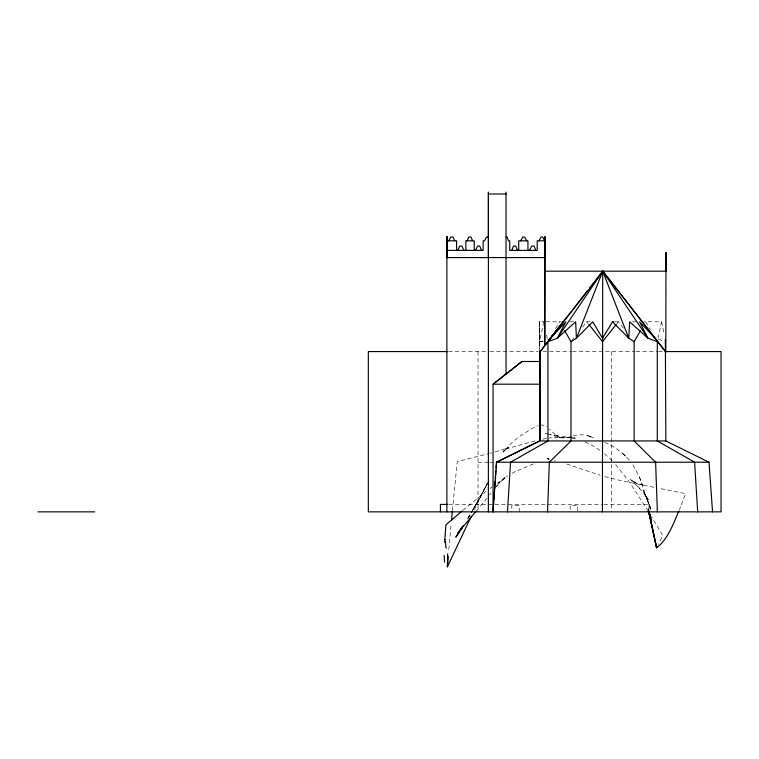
<?xml version="1.0" encoding="UTF-8"?>
<svg xmlns="http://www.w3.org/2000/svg" width="759" height="759" viewBox="0 0 759 759"><rect width="100%" height="100%" fill="white"/><g stroke="black" fill="none" stroke-linecap="round" stroke-linejoin="round"><path stroke-width="0.57" stroke-dasharray="3.79 2.85" d="M543.235 341.645L539.668 341.645L539.715 321.788L539.668 348.742M545.645 321.788L539.63 321.788L539.583 348.742M448.835 549.507L451.15 523.985M452.43 510.456L457.241 461.576L487.923 453.835M543.776 321.788L539.583 341.645L543.064 341.085M658.006 338.334L661.563 321.788L644.182 321.788M681.297 504.849L685.586 493.625L659.191 488.331M680.624 506.595L679.447 509.593M474.28 509.906L487.914 482.05L477.705 502.107L487.648 483.018L471.33 512.619L477.06 502.449L472.202 510.873M660.055 540.854L662.854 535.645L651.696 516.955M658.053 544.535L658.395 543.909M555.455 328.742L559.487 321.788M468.028 517.999L470.827 513.236M468.132 517.961L470.438 514.128L467.411 519.033M471.415 512.259L476.718 503.445M468.123 518.188L469.366 516.262L468.18 518.065M571.726 340.744L574.591 337.129M582.476 327.205L586.773 321.788L590.141 321.788M616.906 323.59L618.338 321.788L623.367 328.106M489.65 494.811L490.988 493.141M486.984 498.141L475.694 511.746M496.509 486.225L505.266 476.88L498.644 483.227L506.481 477.013M494.868 488.217L498.568 483.72M462.838 510.333L486.083 491.424M489.991 488.464L491.841 487.088M497.079 483.312L504.991 477.961M517.676 470.571L533.511 463.882M495.086 451.928L508.853 447.544L502.913 451.596L506.187 449.081L503.17 452.098L509.725 444.746L518.444 437.07L532.486 428.266L537.865 425.695M505.693 449.005L536.641 440.467M571.337 436.378C564.06 439.243 556.556 436.245 549.099 438.085M489.83 453.332L491.661 452.848M573.339 435.837C579.487 433.911 586.081 434.708 591.963 437.127L587.523 435.685L596.251 438.806M557.77 435.77L556.594 435.694L568.263 436.842M542.903 439.119L546.632 438.455M570.891 437.658L560.967 437.934L549.772 434.509M570.901 437.545L568.026 437.62L575.113 437.877L570.569 437.184M540.37 425.059L542.732 425.049L547.03 427.013M546.091 321.788L561.186 321.788M569.886 321.788L575.654 321.788M615.037 321.788L618.338 321.788M632.589 321.788L636.583 321.788M448.541 351.578L488.644 351.578M489.83 351.578L538.207 351.578M542.922 351.578L571.242 351.578M572.419 351.578L634.951 351.578M636.127 351.578L657.36 351.578M658.537 351.578L663.252 351.578M478.028 462.259L488.644 462.259M489.83 462.259L493.369 462.259M448.721 504.412L493.748 504.412M494.934 504.412L602.75 504.412M603.936 504.412L648.964 504.412L648.964 510.798M569.421 437.801L558.823 437.26L561.167 437.896L556.84 436.083L549.431 429.243M557.732 435.78L549.763 434.414M571.726 438.142L577.381 439.366M653.888 487.287L621.839 480.864L603.481 476.263M643.594 485.276L637.465 483.796L632.437 481.102L636.839 483.768L629.496 478.625L639.79 488.559L637.37 486.168L643.641 493.122L648.3 499.621L643.271 491.434L647.332 499.45L643.148 490.248L651.25 509.621L646.64 497.847L650.567 509.365L639.6 477.515M554.023 460.722L555.313 461.045M548.643 434.11L545.285 433.19L548.653 434.186M566.755 463.996L600.084 475.257M658.3 339.273L663.679 340.971M549.099 459.119L547.296 458.493L549.469 459.328M548.985 459.1L547.201 458.398L549.355 459.337M585.075 441.937L593.529 446.074L601.593 451.453M604.828 442.393C614.078 446.51 622.665 452.345 629.268 460.096M604.515 453.768L612.058 460.704M615.682 464.565L629.515 482.174L647.636 510.276M586.773 321.788L588.206 323.59M632.921 464.878L639.543 477.278L642.607 485.703M645.71 321.788L650.349 329.729M661.563 321.788L664.172 333.922M546.565 335.023L547.495 339.444M539.63 321.788L539.668 341.645M539.715 321.788L539.753 349.719M611.356 351.578L611.356 511.86M577.627 510.769L577.627 505.342L570.18 505.342L570.18 511.86M519.213 511.86L519.213 505.342L511.765 505.342L511.765 511.86M478.028 351.578L478.028 511.86M506.338 476.804A153.754 151.98 7.5 0 1 507.799 475.884M512.059 473.341A153.754 151.98 7.5 0 1 517.543 470.324M625.492 456.064L621.536 452.535L625.492 456.064M648.66 510.959L648.167 508.682L648.66 510.987"/><path stroke-width="1.14" d="M545.009 257.586L446.88 257.586L446.918 246.02M447.032 237.036L446.88 257.586L447.127 237.036L446.88 257.586L447.004 240.821M447.127 237.036L446.88 257.586L446.899 237.036M539.829 361.502L521.955 361.502L493.065 384.196L493.065 511.86L496.604 462.212L539.753 440.941L539.829 352.043L544.753 345.734L544.858 237.036L544.962 250.394M544.924 246.02L544.753 257.586M602.428 511.86L602.712 271.181L665.833 352.043L665.985 252.738L665.956 271.181M488.388 237.036L486.5 237.036L484.517 240.821L483.141 240.821L483.141 250.394L446.88 250.394L446.928 246.02M544.943 240.821L545 237.036L544.753 345.734L603.206 271.181M444.84 539.564L445.894 524.858L461.984 511.054M448.208 556.613L447.393 566.869L447.696 553.785M547.552 511.86L549.336 462.212L571.005 440.941L571.005 341.645L564.668 330.725M507.467 511.86L510.541 462.212L547.96 440.941L547.96 341.645L557.296 338.258L575.654 321.788L576.413 338.258L571.005 341.645M492.895 511.86L493.568 502.401M493.739 500.039L494.327 491.766M494.498 489.403L495.086 481.13M495.257 478.758L495.845 470.485M496.016 468.123L496.443 462.212L539.583 440.941L665.852 440.941L665.358 339.444M451.529 519.991L452.355 511.253M697.673 511.86L694.608 462.212L657.294 440.941L657.294 341.645L647.987 338.258L602.712 271.181L576.413 338.258L592.741 321.788L602.57 338.258L612.494 321.788L613.936 321.788M467.202 240.821L468.692 237.036L470.931 237.036L472.648 240.821M511.775 250.394L513.501 246.02L515.636 246.02L517.515 250.394M678.916 510.93C673.233 523.843 668.005 539.251 656.573 547.818L648.66 510.987L651.583 521.167M457.848 250.394L459.688 246.02L461.87 246.02L463.939 250.394M471.33 516.167L447.393 566.812M448.844 240.821L450.666 237.036L452.952 237.036L454.717 240.821M475.495 250.394L477.639 246.02L479.631 246.02L481.68 250.394M656.943 546.594L656.516 547.789M529.478 250.394L531.717 246.02L534.061 246.02L535.731 250.394M538.937 240.821L541.053 237.036L542.713 237.036L544.753 240.821L537.211 240.821L537.211 250.394L509.725 250.394L509.725 240.821L508.483 240.821L507.145 237.036L506.044 237.036M657.37 511.86L655.605 462.212L634.126 440.941L634.126 341.645L640.501 330.725M520.541 240.821L522.799 237.036L524.649 237.036L526.699 240.821M463.369 525.456L455.846 537.182L462.478 526.955L458.066 532.685L475.694 511.746M634.126 341.645L628.775 338.258L602.712 271.181L557.296 338.258L565.825 321.788L548.871 340.165L563.244 321.788M550.351 338.258L571.442 311.237M572.893 309.378L587.438 290.744M589.62 287.946L602.712 271.181M547.875 341.645L539.829 352.043M616.185 324.491L602.542 341.645L588.927 324.491M521.993 361.502L493.113 384.196L539.753 384.196L539.734 351.227L539.668 440.941L539.668 351.104M506.025 192.122L506.044 374.045M488.369 194L506.073 194M446.88 511.86L446.88 240.821L456.605 240.821L456.605 250.394M545.009 271.181L665.975 271.181L665.985 252.738M447.364 351.578L368.333 351.578L368.333 511.86L721.05 511.86L721.05 351.578L665.615 351.578M496.443 462.212L709.001 462.212L712.549 511.86M447.535 504.412L440.429 504.412L440.429 511.86M37.95 511.86L94.723 511.86M665.833 440.941L709.001 462.212M612.494 321.788L628.775 338.258L629.619 321.788L647.987 338.258L639.543 321.788L655.074 338.258M602.836 271.181L665.861 352.043M649.571 513.454L648.101 511.035L650.681 517.296M446.377 548.15L445.524 546.338M648.518 510.93L650.89 517.249M648.461 511.006L651.507 521.158M648.632 511.063L656.544 547.467L648.66 510.959M444.878 542.533L444.85 541.67M544.953 237.036L544.867 240.821L544.82 237.036M446.909 240.821L446.909 250.394M539.583 351.104L539.583 440.941M527.941 250.394L527.941 240.821L518.71 240.821L518.71 250.394M488.416 257.586L488.407 192.122L488.369 511.86M474.242 250.394L474.242 240.821L465.846 240.821L465.846 250.394M444.945 541.471A58.301 12.495 -71.5 0 1 444.945 539.355M445.894 545.503A37.988 8.377 -70.8 0 1 445.542 541.243M444.138 555.379A43.31 8.321 -81.3 0 1 444.432 561.983M544.782 246.02L544.782 250.394L544.839 246.02M446.975 250.394L446.88 257.586L447.023 250.394M563.33 321.788L547.789 341.645L563.33 321.788"/></g></svg>
